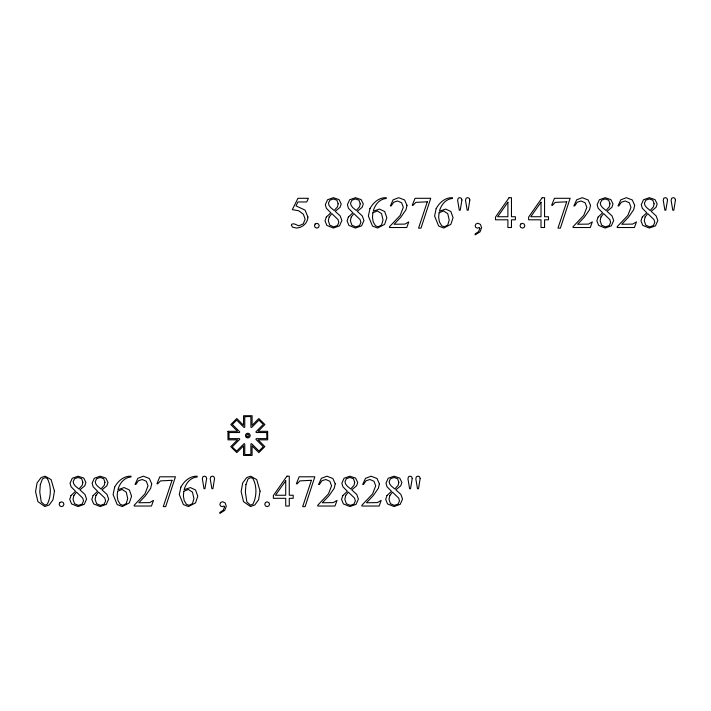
<?xml version="1.0" encoding="UTF-8"?>
<svg xmlns="http://www.w3.org/2000/svg" width="711" height="711" viewBox="0 0 711 711"><rect width="100%" height="100%" fill="white"/><g stroke="black" fill="none" stroke-linecap="round" stroke-linejoin="round"><path stroke-width="1.07" d="M40.331 484.555L39.772 492.128L41.265 501.975L44.926 505.183L47.335 504.135C51.219 496.518 51.468 485.862 47.184 478.334L45.051 477.623L42.447 478.93L40.331 484.555M245.935 484.555L245.375 492.128L246.868 501.975L250.53 505.183L252.938 504.135C256.822 496.518 257.071 485.862 252.787 478.334L250.654 477.623L248.05 478.93L245.935 484.555M117.573 491.283L117.191 495.985L117.955 500.473L120.23 504.321L122.896 505.334L126.247 503.566L127.731 498.527L126.265 492.145L122.105 489.452L117.573 491.283M183.785 491.283L183.394 495.985L184.158 500.473L186.433 504.321L189.108 505.334L192.459 503.566L193.934 498.527L192.468 492.145L188.308 489.452L183.785 491.283M372.866 212.776L372.475 217.477L373.239 221.965L375.515 225.814L378.19 226.827L381.54 225.058L383.016 220.019L381.549 213.638L377.39 210.945L372.866 212.776M439.069 212.776L438.678 217.477L439.451 221.965L441.718 225.814L444.393 226.827L447.743 225.058L449.219 220.019L447.752 213.638L443.593 210.945L439.069 212.776M214.562 478.441L212.918 488.715L211.887 488.715L210.207 478.743L210.811 476.761L212.402 476.13L213.949 476.761L214.562 478.441M420.165 478.441L418.521 488.715L417.49 488.715L415.811 478.743L416.415 476.761L418.006 476.13L419.552 476.761L420.165 478.441M469.847 199.933L468.211 210.216L467.171 210.216L465.492 200.235L466.096 198.253L467.687 197.622L469.233 198.253L469.847 199.933M675.45 199.933L673.815 210.216L672.775 210.216L671.095 200.235L671.699 198.253L673.299 197.622L674.837 198.253L675.45 199.933M206.652 478.459L204.928 488.715L203.995 488.715L202.342 478.761L202.911 476.761L204.448 476.13L206.021 476.77L206.652 478.459M227.964 431.328L227.991 439.842L237.545 439.842L230.764 446.615L236.816 452.614L243.562 445.868L243.562 455.449L252.085 455.413L252.085 445.868L258.857 452.64L264.856 446.597L258.111 439.842L267.692 439.842L267.656 431.328L258.111 431.328L264.883 424.547L258.84 418.548L252.085 425.302L252.085 415.722L243.562 415.757L243.562 425.302L236.79 418.53L230.791 424.574L237.545 431.328L227.964 431.328M229.004 432.528L229.004 438.643L239.456 438.643L239.731 439.345L232.346 446.73L233.466 448.223L236.683 451.058L244.069 443.664L244.762 443.966L244.762 454.409L246.61 454.676L250.885 454.409L250.885 443.948L251.587 443.673L258.973 451.058L263.301 446.73L255.907 439.336L256.209 438.643L266.652 438.643L266.909 436.803L266.643 432.528L256.191 432.528L255.916 431.826L263.301 424.44L258.973 420.112L251.578 427.507L250.885 427.204L250.885 416.762L249.046 416.495L244.762 416.762L244.762 427.213L244.06 427.498L236.674 420.112L232.355 424.44L239.74 431.835L239.447 432.528L229.004 432.528M412.256 478.459L410.531 488.715L409.598 488.715L407.945 478.761L408.514 476.761L410.051 476.13L411.625 476.77L412.256 478.459M461.937 199.951L460.213 210.216L459.288 210.216L457.626 200.253L458.195 198.253L459.741 197.622L461.315 198.262L461.937 199.951M667.54 199.951L665.816 210.216L664.892 210.216L663.23 200.253L663.798 198.253L665.345 197.622L666.918 198.262L667.54 199.951M54.454 491.132L52.987 499.771L49.246 504.934L44.864 506.543L37.896 501.611L35.55 491.585L37.061 482.973L41.069 477.596L45.077 476.201L51.112 479.623L54.454 491.132M260.057 491.132L258.591 499.771L254.849 504.934L250.468 506.543L243.5 501.611L241.153 491.585L242.664 482.973L246.673 477.596L250.681 476.201L256.715 479.623L260.057 491.132M114.667 487.106L113.093 494.563L117.191 504.561L122.274 506.543L129.34 502.881L131.562 496.198L129.366 489.986L124.167 487.577L117.946 489.71C119.501 483.48 124.149 477.445 130.984 476.992L130.984 476.201C123.758 475.855 117.946 481.098 114.667 487.106M180.87 487.106L179.296 494.563L183.394 504.561L188.477 506.543L195.552 502.881L197.774 496.198L195.569 489.986L190.379 487.577L184.149 489.71C185.704 483.48 190.361 477.445 197.187 476.992L197.187 476.201C189.97 475.855 184.149 481.098 180.87 487.106M369.951 208.599L368.378 216.055L372.475 226.054L377.559 228.035L384.633 224.374L386.846 217.69L384.651 211.487L379.461 209.07L373.231 211.203C374.786 204.981 379.434 198.938 386.269 198.485L386.269 197.694C379.052 197.347 373.231 202.599 369.951 208.599M436.163 208.599L434.59 216.055L438.678 226.054L443.771 228.035L450.836 224.374L453.058 217.69L450.863 211.487L445.664 209.07L439.434 211.203C440.989 204.981 445.646 198.938 452.472 198.485L452.472 197.694C445.255 197.347 439.434 202.599 436.163 208.599M307.925 217.024C307.721 223.165 302.362 227.804 296.38 228.035L292.55 227.138L291.359 225.174L291.848 224.098L294.078 223.814L298.789 225.814L303.215 223.912L305.126 219.264L303.428 214.322L298.727 210.776L292.328 209.656L297.927 198.298L308.405 198.298L306.725 201.96L297.927 201.96L296.007 205.879L305.063 210.127L307.925 217.024M73.891 495.407L73.029 499.255L74.548 503.708L78.414 505.379L82.147 504.063L83.543 500.873L82.725 498.091L76.539 492.128L73.891 495.407M95.958 495.407L95.096 499.255L96.616 503.708L100.482 505.379L104.215 504.063L105.619 500.873L104.793 498.091L98.607 492.128L95.958 495.407M329.175 216.908L328.313 220.748L329.833 225.2L333.708 226.871L337.432 225.556L338.836 222.365L338.018 219.583L331.833 213.62L329.175 216.908M351.243 216.908L350.381 220.748L351.901 225.2L355.776 226.871L359.499 225.556L360.904 222.365L360.086 219.583L353.9 213.62L351.243 216.908M345.697 495.407L344.835 499.255L346.355 503.708L350.23 505.379L353.954 504.063L355.358 500.873L354.54 498.091L348.354 492.128L345.697 495.407M389.841 495.407L388.979 499.255L390.499 503.708L394.365 505.379L398.098 504.063L399.493 500.873L398.675 498.091L392.49 492.128L389.841 495.407M600.991 216.908L600.128 220.748L601.648 225.2L605.514 226.871L609.247 225.556L610.642 222.365L609.825 219.583L603.639 213.62L600.991 216.908M645.126 216.908L644.264 220.748L645.784 225.2L649.65 226.871L653.382 225.556L654.778 222.365L653.96 219.583L647.774 213.62L645.126 216.908M82.876 482.271L82.192 485.32L78.912 488.999L75.375 486.066L73.748 483.933L73.18 481.694L74.557 478.716L78.139 477.445L81.605 478.725L82.876 482.271M104.944 482.271L104.259 485.32L100.98 488.999L97.443 486.066L95.816 483.933L95.247 481.694L96.625 478.716L100.207 477.445L103.673 478.725L104.944 482.271M338.169 203.773L337.476 206.821L334.197 210.492L330.668 207.559L329.042 205.426L328.464 203.186L329.851 200.209L333.423 198.938L336.89 200.226L338.169 203.773M360.237 203.773L359.544 206.821L356.264 210.492L352.736 207.559L351.11 205.426L350.532 203.186L351.918 200.209L355.491 198.938L358.966 200.226L360.237 203.773M354.691 482.271L353.998 485.32L350.719 488.999L347.19 486.066L345.564 483.933L344.986 481.694L346.373 478.716L349.945 477.445L353.42 478.725L354.691 482.271M398.827 482.271L398.133 485.32L394.863 488.999L391.326 486.066L389.699 483.933L389.13 481.694L390.508 478.716L394.081 477.445L397.556 478.725L398.827 482.271M609.976 203.773L609.283 206.821L606.012 210.492L602.475 207.559L600.848 205.426L600.28 203.186L601.657 200.209L605.239 198.938L608.705 200.226L609.976 203.773M654.111 203.773L653.427 206.821L650.147 210.492L646.61 207.559L644.984 205.426L644.415 203.186L645.792 200.209L649.374 198.938L652.84 200.226L654.111 203.773M151.71 483.871L150.679 488.306L145.506 495.7L138.805 502.766L149.701 502.597L153.505 500.402L151.452 506.028L134.21 506.028L134.21 505.228L144.928 493.887L148.03 485.853L146.324 481.285L142.253 479.498L138.387 480.752L135.854 484.449L135.054 484.449L137.827 478.334L143.391 476.201L149.337 478.485L151.71 483.871M335.245 483.871L334.214 488.306L329.042 495.7L322.341 502.766L333.237 502.597L337.041 500.402L334.988 506.028L317.746 506.028L317.746 505.228L328.455 493.887L331.566 485.853L329.86 481.285L325.789 479.498L321.923 480.752L319.39 484.449L318.59 484.449L321.354 478.334L326.927 476.201L332.864 478.485L335.245 483.871M407.003 205.363L405.963 209.807L400.791 217.193L394.09 224.267L404.986 224.089L408.789 221.894L406.745 227.52L389.504 227.52L389.504 226.72L400.213 215.389L403.315 207.345L401.617 202.777L397.538 200.991L393.672 202.253L391.139 205.941L390.339 205.941L393.112 199.827L398.684 197.694L404.621 199.978L407.003 205.363M379.39 483.871L378.35 488.306L373.177 495.7L366.476 502.766L377.372 502.597L381.176 500.402L379.132 506.028L361.89 506.028L361.89 505.228L372.6 493.887L375.701 485.853L373.995 481.285L369.924 479.498L366.058 480.752L363.525 484.449L362.726 484.449L365.498 478.334L371.071 476.201L377.008 478.485L379.39 483.871M590.539 205.363L589.499 209.807L584.326 217.193L577.625 224.267L588.521 224.089L592.325 221.894L590.281 227.52L573.039 227.52L573.039 226.72L583.749 215.389L586.851 207.345L585.144 202.777L581.074 200.991L577.208 202.253L574.675 205.941L573.875 205.941L576.648 199.827L582.22 197.694L588.157 199.978L590.539 205.363M634.674 205.363L633.643 209.807L628.471 217.193L621.761 224.267L632.657 224.089L636.461 221.894L634.416 227.52L617.175 227.52L617.175 226.72L627.884 215.389L630.986 207.345L629.288 202.777L625.209 200.991L621.343 202.253L618.81 205.941L618.019 205.941L620.783 199.827L626.355 197.694L632.292 199.978L634.674 205.363M172.018 480.316L163.29 506.632L165.699 506.632L175.439 476.797L159.771 476.797L156.971 483.72L157.593 483.96L160.508 480.894L172.018 480.316M311.409 480.316L302.682 506.632L305.099 506.632L314.84 476.797L299.171 476.797L296.371 483.72L296.994 483.96L299.9 480.894L311.409 480.316M427.302 201.808L418.575 228.124L420.992 228.124L430.733 198.298L415.064 198.298L412.264 205.212L412.887 205.452L415.793 202.386L427.302 201.808M566.703 201.808L557.975 228.124L560.384 228.124L570.124 198.298L554.456 198.298L551.656 205.212L552.278 205.452L555.193 202.386L566.703 201.808M71.038 495.514L69.731 499.362L71.589 503.93L78.068 506.543L84.236 504.357L86.582 499.086L84.947 494.447L79.925 489.843L84.778 485.826L85.942 482.493L83.782 478.112L78.094 476.201L72.255 478.254L70.051 483.16L71.056 486.733L75.526 491.301L71.038 495.514M93.105 495.514L91.799 499.362L93.656 503.93L100.144 506.543L106.303 504.357L108.65 499.086L107.014 494.447L101.993 489.843L106.846 485.826L108.01 482.493L105.85 478.112L100.162 476.201L94.323 478.254L92.119 483.16L93.123 486.733L97.594 491.301L93.105 495.514M326.322 217.015L325.016 220.863L326.873 225.431L333.361 228.035L339.52 225.849L341.875 220.579L340.231 215.948L335.21 211.336L340.062 207.328L341.227 203.986L339.067 199.613L333.379 197.694L327.54 199.747L325.345 204.652L326.34 208.234L330.819 212.802L326.322 217.015M348.39 217.015L347.084 220.863L348.941 225.431L355.429 228.035L361.588 225.849L363.943 220.579L362.299 215.948L357.278 211.336L362.13 207.328L363.294 203.986L361.144 199.613L355.447 197.694L349.608 199.747L347.412 204.652L348.417 208.234L352.887 212.802L348.39 217.015M342.844 495.514L341.538 499.362L343.395 503.93L349.883 506.543L356.042 504.357L358.397 499.086L356.753 494.447L351.732 489.843L356.584 485.826L357.749 482.493L355.598 478.112L349.901 476.201L344.062 478.254L341.867 483.16L342.871 486.733L347.341 491.301L342.844 495.514M386.98 495.514L385.682 499.362L387.531 503.93L394.018 506.543L400.186 504.357L402.533 499.086L400.897 494.447L395.876 489.843L400.72 485.826L401.884 482.493L399.733 478.112L394.045 476.201L388.197 478.254L386.002 483.16L387.006 486.733L391.477 491.301L386.98 495.514M598.129 217.015L596.831 220.863L598.68 225.431L605.168 228.035L611.336 225.849L613.682 220.579L612.047 215.948L607.025 211.336L611.869 207.328L613.033 203.986L610.882 199.613L605.194 197.694L599.355 199.747L597.151 204.652L598.155 208.234L602.626 212.802L598.129 217.015M642.273 217.015L640.967 220.863L642.824 225.431L649.312 228.035L655.471 225.849L657.817 220.579L656.182 215.948L651.16 211.336L656.013 207.328L657.177 203.986L655.018 199.613L649.33 197.694L643.491 199.747L641.286 204.652L642.291 208.234L646.761 212.802L642.273 217.015M224.516 506.89L223.298 510.151L219.859 512.427L219.859 513.378L224.738 510.365L226.285 506.241L225.174 502.953L222.641 501.717L220.668 502.473L219.859 504.277L220.481 506.001L222.17 506.632L224.018 506.001L224.516 506.89M479.801 228.382L478.583 231.644L475.152 233.919L475.152 234.87L480.032 231.857L481.569 227.733L480.458 224.445L477.925 223.21L475.952 223.965L475.152 225.769L475.775 227.493L477.454 228.124L479.312 227.493L479.801 228.382M59.848 502.535L59.146 504.232L59.848 505.93L61.537 506.632L63.235 505.93L63.937 504.232L63.243 502.544L61.537 501.842L59.848 502.535M315.133 224.027L314.44 225.734L315.133 227.422L316.83 228.124L318.519 227.422L319.221 225.734L318.528 224.036L316.83 223.334L315.133 224.027M265.452 502.535L264.75 504.232L265.452 505.93L267.149 506.632L268.838 505.93L269.54 504.232L268.847 502.544L267.149 501.842L265.452 502.535M520.736 224.027L520.043 225.734L520.736 227.422L522.434 228.124L524.123 227.422L524.825 225.734L524.131 224.036L522.434 223.334L520.736 224.027M286.906 476.201L273.353 495.549L273.353 498.313L285.724 498.313L285.724 506.028L289.279 506.028L289.279 498.313L293.199 498.313L293.199 495.247L289.279 495.247L289.279 476.201L286.906 476.201M509.094 197.694L495.54 217.042L495.54 219.806L507.903 219.806L507.903 227.52L511.467 227.52L511.467 219.806L515.386 219.806L515.386 216.739L511.467 216.739L511.467 197.694L509.094 197.694M542.2 197.694L528.637 217.042L528.637 219.806L541.009 219.806L541.009 227.52L544.564 227.52L544.564 219.806L548.492 219.806L548.492 216.739L544.564 216.739L544.564 197.694L542.2 197.694M285.724 480.743L275.468 495.247L285.724 495.247L285.724 480.743M507.903 202.235L497.647 216.739L507.903 216.739L507.903 202.235M541.009 202.235L530.753 216.739L541.009 216.739L541.009 202.235M246.655 437.612A2.346 2.346 0 0 0 250.174 435.585A2.346 2.346 0 0 0 246.655 433.55A2.346 2.346 0 0 0 246.655 437.612M247.25 436.572A1.146 1.146 0 0 0 248.966 435.585A1.146 1.146 0 0 0 247.25 434.59A1.146 1.146 0 0 0 247.25 436.572"/></g></svg>
